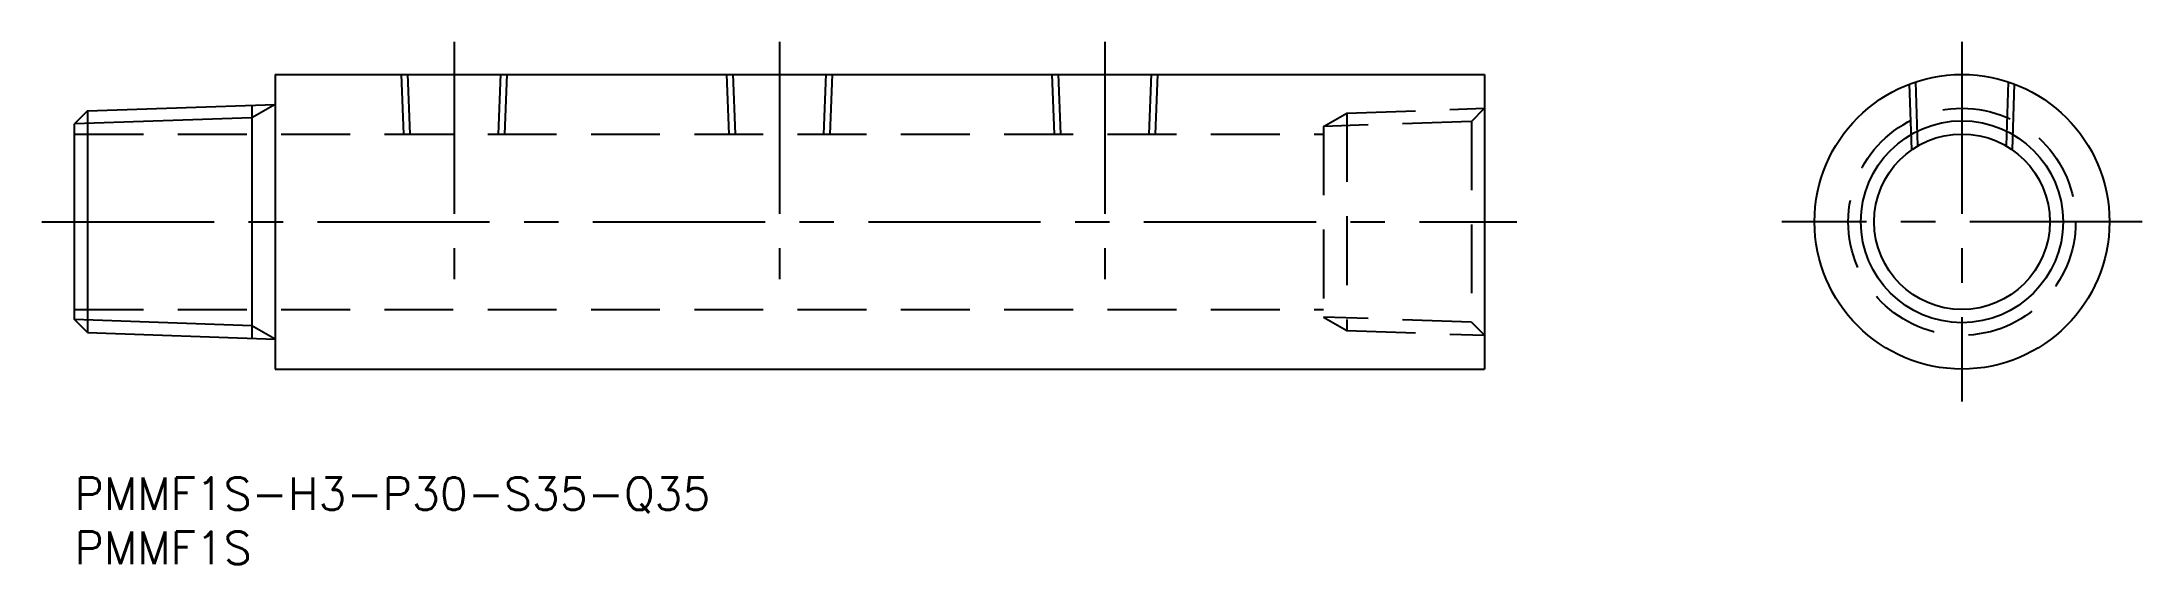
# Model space of a CAD drawing. Extents: x -3 to 191, y -8 to 40.
import ezdxf

# ---------------------------------------------------------------- set-up
doc = ezdxf.new("R2010")
doc.units = 0
doc.header["$LTSCALE"] = 0.5
doc.linetypes.add('CENTER', pattern=[50.8, 31.75, -6.35, 6.35, -6.35])
doc.linetypes.add('DASHED', pattern=[19.05, 12.7, -6.35])
for name, color, linetype in [('MSM_CENTER', 1, 'CENTER'), ('MSM_CONTINUOUS', 7, 'CONTINUOUS'), ('MSM_DASHED', 4, 'DASHED'), ('MSM_NARROW', 5, 'CONTINUOUS'), ('MSM_PART_NUMBER', 7, 'CONTINUOUS')]:
    doc.layers.add(name, color=color, linetype=linetype)
doc.styles.get("Standard").update_dxf_attribs({"font": 'txt.shx', "height": 3, "bigfont": 'bigfont.shx'})

# ---------------------------------------------------------------- blocks, each defined once
blk = doc.blocks.new('*U10')
at = {"layer": 'MSM_PART_NUMBER'}
blk.add_text('PMMF1S-H3-P30-S35-Q35', height=3, dxfattribs=at).set_placement((0, -3))
blk = doc.blocks.new('*U11')
at = {"layer": 'MSM_PART_NUMBER'}
blk.add_text('PMMF1S', height=3, dxfattribs=at).set_placement((0, -8))

msp = doc.modelspace()

# ---------------------------------------------------------------- linework, layer by layer
at = {"layer": 'MSM_CENTER'}
for p, q in [((35, 40.2), (35, 18.29)), ((65, 40.2), (65, 18.29)), ((95, 40.2), (95, 18.29)), ((174.03, 40.2), (174.03, 7)), ((-3, 23.6), (133, 23.6)), ((190.63, 23.6), (157.43, 23.6))]:
    msp.add_line(p, q, dxfattribs=at)
at = {"layer": 'MSM_CONTINUOUS'}
for p, q in [((18.5, 37.2), (130, 37.2)), ((18.5, 37.2), (18.5, 10)), ((130, 37.2), (130, 10)), ((1.2, 33.83), (0, 32.63)), ((1.2, 33.83), (18.5, 34.44)), ((1.2, 33.83), (1.2, 13.37)), ((16.36, 34.36), (16.36, 12.84)), ((0, 14.57), (0, 32.63)), ((1.2, 13.37), (0, 14.57)), ((1.2, 13.37), (18.5, 12.76)), ((18.5, 10), (130, 10))]:
    msp.add_line(p, q, dxfattribs=at)
for radius in [13.6, 9.32, 8.1]:
    msp.add_circle((174.03, 23.6), radius, dxfattribs=at)
at = {"layer": 'MSM_DASHED'}
for p, q in [((30.36, 31.7), (30.14, 37.2)), ((30.94, 31.7), (30.72, 37.22)), ((39.28, 37.22), (39.06, 31.7)), ((39.86, 37.2), (39.64, 31.7)), ((60.36, 31.7), (60.14, 37.2)), ((60.94, 31.7), (60.72, 37.22)), ((69.28, 37.22), (69.06, 31.7)), ((69.86, 37.2), (69.64, 31.7)), ((90.36, 31.7), (90.14, 37.2)), ((90.94, 31.7), (90.72, 37.22)), ((99.28, 37.22), (99.06, 31.7)), ((99.86, 37.2), (99.64, 31.7)), ((169.39, 30.24), (169.2, 36.32)), ((169.96, 30.61), (169.78, 36.52)), ((178.28, 36.52), (178.09, 30.61)), ((178.85, 36.32), (178.66, 30.24)), ((115.16, 32.4), (117.3, 33.63)), ((117.3, 33.63), (130, 34.08)), ((117.3, 33.63), (117.3, 13.57)), ((128.8, 32.87), (130, 34.08)), ((0, 31.7), (115.16, 31.7)), ((128.8, 32.87), (115.16, 32.4)), ((115.16, 32.4), (115.16, 14.8)), ((128.8, 32.87), (128.8, 14.33)), ((0, 15.5), (115.16, 15.5)), ((128.8, 14.33), (115.16, 14.8)), ((115.16, 14.8), (117.3, 13.57)), ((117.3, 13.57), (130, 13.12)), ((128.8, 14.33), (130, 13.12))]:
    msp.add_line(p, q, dxfattribs=at)
msp.add_circle((174.03, 23.6), 10.48, dxfattribs=at)
at = {"layer": 'MSM_NARROW'}
for p, q in [((16.36, 33.2), (0, 32.63)), ((18.5, 34.44), (16.36, 33.2)), ((16.36, 14), (0, 14.57)), ((18.5, 12.76), (16.36, 14))]:
    msp.add_line(p, q, dxfattribs=at)

# ---------------------------------------------------------------- block references
at = {"layer": 'MSM_CONTINUOUS'}
for name in ['*U10', '*U11']:
    msp.add_blockref(name, (0, 0), dxfattribs=at)

doc.saveas('drawing.dxf')
